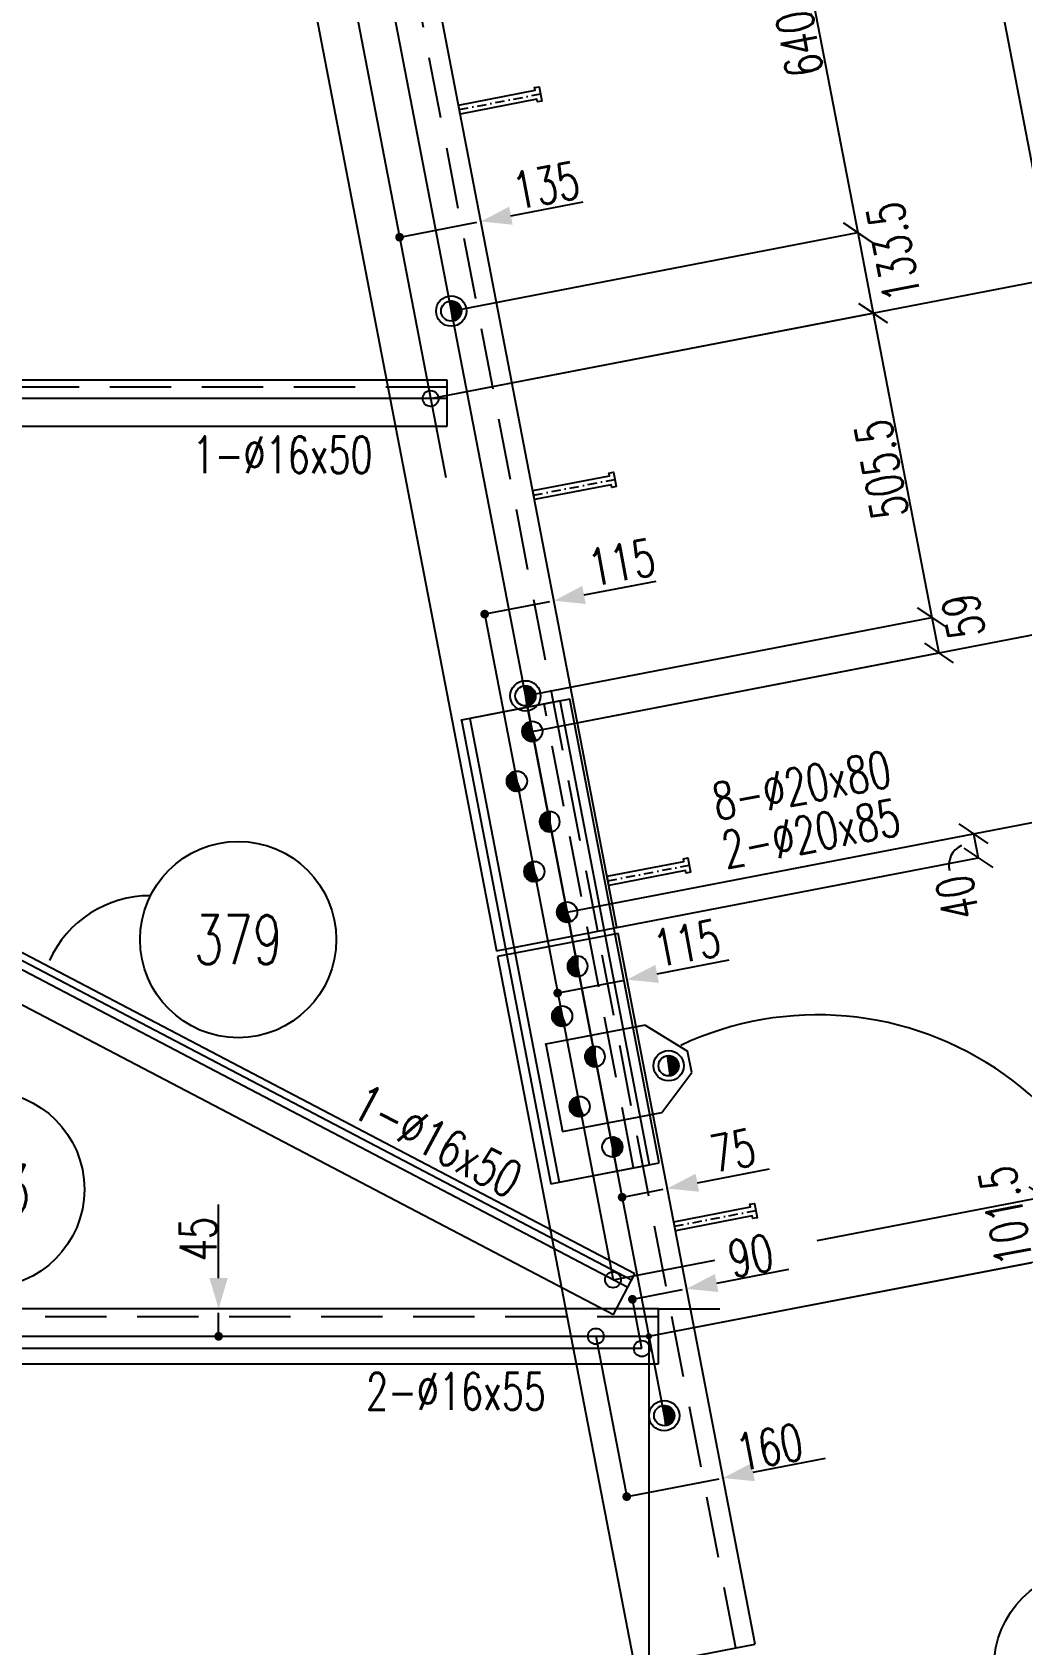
# Model space of a CAD drawing. Extents: x 512494 to 528714, y -34108 to -22628.
# Drawn here: x 524411 to 526024, y -28085 to -25457 of the extents above; entities that cross this region are included whole.
import ezdxf
from ezdxf.enums import TextEntityAlignment as Align

# ---------------------------------------------------------------- set-up
doc = ezdxf.new("R2010")
doc.units = 0
doc.header["$LTSCALE"] = 200
doc.header["$MEASUREMENT"] = 0
doc.linetypes.add('DASHDOT', pattern=[1, 0.5, -0.25, 0, -0.25])
doc.linetypes.add('DASHED', pattern=[0.75, 0.5, -0.25])
doc.layers.get('0').update_dxf_attribs({"linetype": 'CONTINUOUS'})
for name, color, linetype in [('ASSI', 6, 'CONTINUOUS'), ('BOLLINI_1', 7, 'CONTINUOUS'), ('Echelon', 1, 'CONTINUOUS'), ('FORI', 2, 'CONTINUOUS'), ('LINEA_ANG', 2, 'CONTINUOUS'), ('LINEE_PIASTRA', 2, 'CONTINUOUS'), ('LINEE_PIASTRE', 2, 'CONTINUOUS'), ('LS', 7, 'CONTINUOUS'), ('MZ', 6, 'DASHDOT'), ('PIASTRE', 5, 'CONTINUOUS'), ('QT_MAL', 7, 'CONTINUOUS'), ('QT_MPR', 7, 'CONTINUOUS'), ('QT_MSP', 7, 'CONTINUOUS'), ('TRAT-Y', 7, 'DASHED')]:
    doc.layers.add(name, color=color, linetype=linetype)
doc.styles.add('QUOTE', font='ROMANS8.SHX', dxfattribs={"width": 0.7})
doc.styles.add('RQL', font='ROMANS8.SHX', dxfattribs={"width": 0.7})
doc.styles.add('RS', font='ROMANS8.shx', dxfattribs={"width": 0.7})
doc.styles.get("Standard").update_dxf_attribs({"font": 'ROMANS8.SHX', "width": 0.7})
doc.dimstyles.new('FRECCE1', dxfattribs={"dimtxt": 60, "dimasz": 6.66, "dimexe": 0, "dimexo": 0, "dimgap": 1, "dimtad": 1, "dimzin": 0, "dimdsep": 46, "dimtxsty": 'RS', "dimblk1": 'QUOTP', "dimblk2": 'QUOTF', "dimsah": 1, "dimcen": 0, "dimclrd": 2, "dimclre": 2, "dimclrt": 7, "dimadec": 0, "dimazin": 0, "dimtfac": 1, "dimtix": 1, "dimtmove": 2, "dimatfit": 3, "dimldrblk": 'QUOTP', "dimfxl": 1, "dimtolj": 1, "dimtzin": 0, "dimarcsym": 0})
doc.dimstyles.new('TRATTO', dxfattribs={"dimscale": 0, "dimtxt": 60, "dimasz": 40, "dimexe": 0, "dimexo": 0, "dimgap": 5, "dimtad": 1, "dimrnd": 0.5, "dimdsep": 46, "dimtxsty": 'RS', "dimblk1": 'OBLIQUE', "dimblk2": 'OBLIQUE', "dimsah": 1, "dimcen": 0.09, "dimclrd": 2, "dimclre": 2, "dimclrt": 7, "dimadec": 0, "dimazin": 0, "dimtfac": 1, "dimtix": 1, "dimtmove": 2, "dimatfit": 3, "dimfxl": 1, "dimtolj": 1, "dimtzin": 0, "dimarcsym": 0})

# ---------------------------------------------------------------- blocks, each defined once
blk = doc.blocks.new('ASSE98')
blk.add_line((0, 0), (1, 0))
at = {"color": 7, "style": 'QUOTE', "width": 0.5, "flags": 1}
for tag, p in [('TI', (1.38308, 6.82731)), ('DI_S', (1.38308, 6.42178)), ('D_S', (1.38308, 6.02092)), ('E_S', (1.38308, 5.68065)), ('NFORI', (1.36454, 5.29792)), ('ALAR', (1.36349, 4.93246)), ('FAM', (1.3775, 4.54645)), ('ALA', (1.38308, 4.19257)), ('DISP2', (1.38308, 3.84971)), ('DISP1', (1.38308, 3.50686)), ('PINZAF', (1.38308, 3.164)), ('PINZAI', (1.38308, 2.82114)), ('TRP', (1.38308, 2.47829)), ('NP', (1.38308, 2.13543)), ('SV', (1.38308, 1.79257)), ('PESO', (1.38308, 1.44971)), ('QUA', (1.38308, 1.10686)), ('LUN', (1.38308, 0.764)), ('PROF', (1.38308, 0.42114)), ('POS', (1.38308, 0.07829))]:
    blk.add_attdef(tag, p, '', height=0.2, dxfattribs=at)
at = {"color": 7, "flags": 1}
for tag, p in [('LAV1', (3.07431, 6.82847)), ('LAV2', (3.07431, 6.49513)), ('LAV3', (3.07431, 6.1618)), ('LAV4', (3.07431, 5.82847)), ('LAV5', (3.07431, 5.49513)), ('LAV6', (3.07431, 5.1618)), ('LAV7', (3.07431, 4.82847)), ('LAV8', (3.07431, 4.49513)), ('LAV9', (3.07431, 4.1618)), ('LAV10', (3.07431, 3.82847))]:
    blk.add_attdef(tag, p, '', height=0.2, dxfattribs=at)
blk = doc.blocks.new('MRKR_98')
blk.add_point((0, 0))
at = {"color": 7, "style": 'QUOTE', "width": 0.5, "flags": 1}
for tag, p in [('TI', (3.73, 6.83)), ('DI_S', (3.73, 6.42)), ('NFORI', (3.72, 5.3)), ('D_S', (3.73, 6.02)), ('E_S', (3.73, 5.68)), ('AUX2', (3.71, 4.93)), ('AUX1', (3.73, 4.19)), ('FAM', (3.73, 4.55)), ('COMMESSA', (3.73, 3.85)), ('MD', (3.73, 3.51)), ('MP', (3.73, 3.16)), ('LARGHEZZA', (3.73, 2.82)), ('SPESSORE', (3.73, 2.48)), ('NP', (3.73, 2.14)), ('SV', (3.73, 1.79)), ('PESO', (3.73, 1.45)), ('QUA', (3.73, 1.11)), ('LUN', (3.73, 0.76)), ('PROF', (3.73, 0.42)), ('POS', (3.73, 0.08))]:
    blk.add_attdef(tag, p, '', height=0.2, dxfattribs=at)
at = {"color": 7, "flags": 1}
for tag, p in [('LAV1', (5.26, 6.88)), ('LAV2', (5.26, 6.55)), ('LAV3', (5.26, 6.21)), ('LAV4', (5.26, 5.88)), ('LAV5', (5.26, 5.55)), ('LAV6', (5.26, 5.21)), ('LAV7', (5.26, 4.88)), ('LAV8', (5.26, 4.55)), ('LAV9', (5.26, 4.21)), ('LAV10', (5.26, 3.88))]:
    blk.add_attdef(tag, p, '', height=0.2, dxfattribs=at)
blk = doc.blocks.new('16')
blk.add_circle((0, 0), 1)
blk = doc.blocks.new('_OBLIQUE')
at = {"color": 0, "linetype": 'ByBlock'}
blk.add_line((-0.5, -0.5), (0.5, 0.5), dxfattribs=at)
blk = doc.blocks.new('*D20')
at = {"layer": 'LS', "color": 2, "lineweight": -2, "transparency": 16777216}
for p, q in [((520274.6, -27582.6), (520274.6, -28370.3)), ((525416.2, -27582.6), (525416.2, -28370.3)), ((520274.6, -28370.3), (525416.2, -28370.3))]:
    blk.add_line(p, q, dxfattribs=at)
at = {"layer": 'LS', "color": 2, "lineweight": -2, "transparency": 16777216, "xscale": 40, "yscale": 40, "zscale": 40, "rotation": 180}
blk.add_blockref('_OBLIQUE', (520274.6, -28370.3), dxfattribs=at)
at = {"layer": 'LS', "color": 2, "lineweight": -2, "transparency": 16777216, "xscale": 40, "yscale": 40, "zscale": 40}
blk.add_blockref('_OBLIQUE', (525416.2, -28370.3), dxfattribs=at)
at = {"layer": 'LS', "color": 7, "transparency": 16777216, "insert": (522845.4, -28335.3), "char_height": 60, "attachment_point": 5, "style": 'RS'}
blk.add_mtext('\\A1;5141.5', dxfattribs=at)
blk = doc.blocks.new('QUOTP')
at = {"layer": 'ASSI', "color": 2, "const_width": 1.07}
blk.add_lwpolyline([(-0.53, 0, 1), (0.53, 0, 1)], format="xyb", close=True, dxfattribs=at)
blk = doc.blocks.new('QUOTF')
at = {"layer": 'LS', "color": 2}
blk.add_line((7.5, 0), (25.5, 0), dxfattribs=at)
blk.add_solid([(7.5, 2.25), (0, 0), (7.5, -2.25)], dxfattribs=at)
blk = doc.blocks.new('*D21')
at = {"layer": 'QT_MAL', "color": 2, "lineweight": -2, "transparency": 16777216}
blk.add_line((525016.1, -25789.7), (525135.6, -25766.7), dxfattribs=at)
at = {"layer": 'QT_MAL', "color": 2, "lineweight": -2, "transparency": 16777216, "xscale": 6.66, "yscale": 6.66, "zscale": 6.66}
for name, p, rotation in [('QUOTF', (525142.1, -25765.4), 10.91543261025215), ('QUOTP', (525009.6, -25791), 190.9154326102521)]:
    blk.add_blockref(name, p, dxfattribs=dict(at, rotation=rotation))
at = {"layer": 'QT_MAL', "color": 7, "transparency": 16777216, "insert": (525248.6, -25706.6), "char_height": 60, "attachment_point": 5, "rotation": 10.9154, "style": 'RS'}
blk.add_mtext('\\A1;135', dxfattribs=at)
blk = doc.blocks.new('P20')
at = {"color": 0}
for p, q in [((0, 0.98), (0.02, 1)), ((0, 0.94), (0.06, 1)), ((1, -0.01), (0, 0.99)), ((0, 0.89), (0.1, 0.99)), ((0, 0.85), (0.14, 0.99)), ((0, 0.8), (0.18, 0.98)), ((0, 0.76), (0.22, 0.98)), ((0, 0.71), (0.25, 0.97)), ((0, 0.67), (0.29, 0.96)), ((1, -0.05), (0, 0.95)), ((0, 0.62), (0.32, 0.95)), ((0, 0.58), (0.36, 0.93)), ((0, 0.53), (0.39, 0.92)), ((0, 0.49), (0.42, 0.91)), ((1, -0.09), (0, 0.9)), ((0, 0.44), (0.45, 0.89)), ((0, 0.4), (0.48, 0.88)), ((0.99, -0.13), (0, 0.86)), ((0, 0.35), (0.51, 0.86)), ((0, 0.31), (0.54, 0.84)), ((0, 0.26), (0.56, 0.83)), ((0.99, -0.17), (0, 0.81)), ((0, 0.22), (0.59, 0.81)), ((0, 0.17), (0.61, 0.79)), ((0.98, -0.21), (0, 0.77)), ((0, 0.13), (0.64, 0.77)), ((0, 0.08), (0.66, 0.75)), ((0, 0.04), (0.69, 0.73)), ((0.97, -0.25), (0, 0.72)), ((0, -0.01), (0.71, 0.7)), ((0.96, -0.28), (0, 0.68)), ((0, -0.05), (0.73, 0.68)), ((0, -0.1), (0.75, 0.66)), ((0.95, -0.32), (0, 0.63)), ((0, -0.14), (0.77, 0.63)), ((0, -0.19), (0.79, 0.61)), ((0.94, -0.35), (0, 0.59)), ((0, -0.23), (0.81, 0.58)), ((0, -0.28), (0.83, 0.56)), ((0.92, -0.38), (0, 0.54)), ((0, -0.32), (0.85, 0.53)), ((0.91, -0.41), (0, 0.5)), ((0, -0.36), (0.87, 0.5)), ((0, -0.41), (0.88, 0.47)), ((0.9, -0.44), (0, 0.45)), ((0, -0.45), (0.9, 0.44)), ((0.88, -0.47), (0, 0.41)), ((0, -0.5), (0.91, 0.41)), ((0, -0.54), (0.92, 0.38)), ((0.87, -0.5), (0, 0.36)), ((0, -0.59), (0.94, 0.35)), ((0.85, -0.53), (0, 0.32)), ((0, -0.63), (0.95, 0.31)), ((0, -0.68), (0.96, 0.28)), ((0.83, -0.56), (0, 0.27)), ((0, -0.72), (0.97, 0.25)), ((0.81, -0.58), (0, 0.23)), ((0, -0.77), (0.98, 0.21)), ((0.79, -0.61), (0, 0.18)), ((0, -0.81), (0.99, 0.17)), ((0.77, -0.63), (0, 0.14)), ((0, -0.86), (0.99, 0.13)), ((0.75, -0.66), (0, 0.09)), ((0, -0.9), (1, 0.09)), ((0.73, -0.68), (0, 0.05)), ((0, -0.95), (1, 0.05)), ((0.71, -0.7), (0, 0.01)), ((0, -0.99), (1, 0.01)), ((1, 0.04), (0.04, 1)), ((1, 0.09), (0.09, 1)), ((0.99, 0.14), (0.14, 0.99)), ((0.98, 0.19), (0.19, 0.98)), ((0.97, 0.25), (0.25, 0.97)), ((0.95, 0.31), (0.31, 0.95)), ((0.92, 0.38), (0.38, 0.92)), ((0.88, 0.47), (0.47, 0.88)), ((0.81, 0.59), (0.59, 0.81)), ((0.69, -0.73), (0, -0.04)), ((0.66, -0.75), (0, -0.08)), ((0.64, -0.77), (0, -0.13)), ((0.61, -0.79), (0, -0.17)), ((0.59, -0.81), (0, -0.22)), ((0.56, -0.83), (0, -0.26)), ((0.54, -0.84), (0, -0.31)), ((0.51, -0.86), (0, -0.35)), ((0.48, -0.88), (0, -0.4)), ((0.45, -0.89), (0, -0.44)), ((0.42, -0.91), (0, -0.49)), ((0.39, -0.92), (0, -0.53)), ((0.36, -0.93), (0, -0.58)), ((0.32, -0.95), (0, -0.62)), ((0.29, -0.96), (0, -0.67)), ((0.25, -0.97), (0, -0.71)), ((0.22, -0.98), (0, -0.76)), ((0.18, -0.98), (0, -0.8)), ((0.14, -0.99), (0, -0.85)), ((0.1, -0.99), (0, -0.89)), ((0.04, -1), (1, -0.04)), ((0.09, -1), (1, -0.09)), ((0.14, -0.99), (0.99, -0.14)), ((0.19, -0.98), (0.98, -0.19)), ((0.25, -0.97), (0.97, -0.25)), ((0.31, -0.95), (0.95, -0.31)), ((0.38, -0.92), (0.92, -0.38)), ((0.47, -0.88), (0.88, -0.47)), ((0.59, -0.81), (0.81, -0.59))]:
    blk.add_line(p, q, dxfattribs=at)
for radius in [1.5, 1]:
    blk.add_circle((0, 0), radius)
blk = doc.blocks.new('20')
at = {"color": 0}
for p, q in [((0, 0.98), (0.02, 1)), ((0, 0.94), (0.06, 1)), ((1, -0.01), (0, 0.99)), ((0, 0.89), (0.1, 0.99)), ((0, 0.85), (0.14, 0.99)), ((0, 0.8), (0.18, 0.98)), ((0, 0.76), (0.22, 0.98)), ((0, 0.71), (0.25, 0.97)), ((0, 0.67), (0.29, 0.96)), ((1, -0.05), (0, 0.95)), ((0, 0.62), (0.32, 0.95)), ((0, 0.58), (0.36, 0.93)), ((0, 0.53), (0.39, 0.92)), ((0, 0.49), (0.42, 0.91)), ((1, -0.09), (0, 0.9)), ((0, 0.44), (0.45, 0.89)), ((0, 0.4), (0.48, 0.88)), ((0.99, -0.13), (0, 0.86)), ((0, 0.35), (0.51, 0.86)), ((0, 0.31), (0.54, 0.84)), ((0, 0.26), (0.56, 0.83)), ((0.99, -0.17), (0, 0.81)), ((0, 0.22), (0.59, 0.81)), ((0, 0.17), (0.61, 0.79)), ((0.98, -0.21), (0, 0.77)), ((0, 0.13), (0.64, 0.77)), ((0, 0.08), (0.66, 0.75)), ((0, 0.04), (0.69, 0.73)), ((0.97, -0.25), (0, 0.72)), ((0, -0.01), (0.71, 0.7)), ((0.96, -0.28), (0, 0.68)), ((0, -0.05), (0.73, 0.68)), ((0, -0.1), (0.75, 0.66)), ((0.95, -0.32), (0, 0.63)), ((0, -0.14), (0.77, 0.63)), ((0, -0.19), (0.79, 0.61)), ((0.94, -0.35), (0, 0.59)), ((0, -0.23), (0.81, 0.58)), ((0, -0.28), (0.83, 0.56)), ((0.92, -0.38), (0, 0.54)), ((0, -0.32), (0.85, 0.53)), ((0.91, -0.41), (0, 0.5)), ((0, -0.36), (0.87, 0.5)), ((0, -0.41), (0.88, 0.47)), ((0.9, -0.44), (0, 0.45)), ((0, -0.45), (0.9, 0.44)), ((0.88, -0.47), (0, 0.41)), ((0, -0.5), (0.91, 0.41)), ((0, -0.54), (0.92, 0.38)), ((0.87, -0.5), (0, 0.36)), ((0, -0.59), (0.94, 0.35)), ((0.85, -0.53), (0, 0.32)), ((0, -0.63), (0.95, 0.31)), ((0, -0.68), (0.96, 0.28)), ((0.83, -0.56), (0, 0.27)), ((0, -0.72), (0.97, 0.25)), ((0.81, -0.58), (0, 0.23)), ((0, -0.77), (0.98, 0.21)), ((0.79, -0.61), (0, 0.18)), ((0, -0.81), (0.99, 0.17)), ((0.77, -0.63), (0, 0.14)), ((0, -0.86), (0.99, 0.13)), ((0.75, -0.66), (0, 0.09)), ((0, -0.9), (1, 0.09)), ((0.73, -0.68), (0, 0.05)), ((0, -0.95), (1, 0.05)), ((0.71, -0.7), (0, 0.01)), ((0, -0.99), (1, 0.01)), ((1, 0.04), (0.04, 1)), ((1, 0.09), (0.09, 1)), ((0.99, 0.14), (0.14, 0.99)), ((0.98, 0.19), (0.19, 0.98)), ((0.97, 0.25), (0.25, 0.97)), ((0.95, 0.31), (0.31, 0.95)), ((0.92, 0.38), (0.38, 0.92)), ((0.88, 0.47), (0.47, 0.88)), ((0.81, 0.59), (0.59, 0.81)), ((0.69, -0.73), (0, -0.04)), ((0.66, -0.75), (0, -0.08)), ((0.64, -0.77), (0, -0.13)), ((0.61, -0.79), (0, -0.17)), ((0.59, -0.81), (0, -0.22)), ((0.56, -0.83), (0, -0.26)), ((0.54, -0.84), (0, -0.31)), ((0.51, -0.86), (0, -0.35)), ((0.48, -0.88), (0, -0.4)), ((0.45, -0.89), (0, -0.44)), ((0.42, -0.91), (0, -0.49)), ((0.39, -0.92), (0, -0.53)), ((0.36, -0.93), (0, -0.58)), ((0.32, -0.95), (0, -0.62)), ((0.29, -0.96), (0, -0.67)), ((0.25, -0.97), (0, -0.71)), ((0.22, -0.98), (0, -0.76)), ((0.18, -0.98), (0, -0.8)), ((0.14, -0.99), (0, -0.85)), ((0.1, -0.99), (0, -0.89)), ((0.04, -1), (1, -0.04)), ((0.09, -1), (1, -0.09)), ((0.14, -0.99), (0.99, -0.14)), ((0.19, -0.98), (0.98, -0.19)), ((0.25, -0.97), (0.97, -0.25)), ((0.31, -0.95), (0.95, -0.31)), ((0.38, -0.92), (0.92, -0.38)), ((0.47, -0.88), (0.88, -0.47)), ((0.59, -0.81), (0.81, -0.59))]:
    blk.add_line(p, q, dxfattribs=at)
blk.add_line((0, 1), (0, -1))
blk.add_circle((0, 0), 1)
blk = doc.blocks.new('A$C6E393FD9')
at = {"layer": 'Echelon', "color": 3}
blk.add_lwpolyline([(2.5, 0), (0, 19.8), (168.6, 41.4), (167.9, 47.2), (177.8, 48.5), (181.8, 17.1), (171.9, 15.8), (171.2, 21.6), (2.5, 0)], close=True, dxfattribs=at)
at = {"layer": 'MZ', "ltscale": 0.2}
blk.add_line((1.3, 9.9), (179.8, 32.8), dxfattribs=at)
blk = doc.blocks.new('*D22')
at = {"layer": 'QT_MAL', "color": 2, "lineweight": -2, "transparency": 16777216}
blk.add_line((524714.6, -27576), (524714.6, -27544.3), dxfattribs=at)
at = {"layer": 'QT_MAL', "color": 2, "lineweight": -2, "transparency": 16777216, "xscale": 6.66, "yscale": 6.66, "zscale": 6.66}
for name, p, rotation in [('QUOTF', (524714.6, -27537.6), 90), ('QUOTP', (524714.6, -27582.6), 270)]:
    blk.add_blockref(name, p, dxfattribs=dict(at, rotation=rotation))
at = {"layer": 'QT_MAL', "color": 7, "transparency": 16777216, "insert": (524681.2, -27424.1), "char_height": 60, "attachment_point": 5, "rotation": 90, "style": 'RS'}
blk.add_mtext('\\A1;45', dxfattribs=at)
blk = doc.blocks.new('*D25')
at = {"layer": 'QT_MAL', "color": 2, "lineweight": -2, "transparency": 16777216}
for p, q in [((525386.6, -27842.7), (525530.6, -27814.9)), ((525380, -27843.9), (525380, -27843.9))]:
    blk.add_line(p, q, dxfattribs=at)
at = {"layer": 'QT_MAL', "color": 2, "lineweight": -2, "transparency": 16777216, "xscale": 6.66, "yscale": 6.66, "zscale": 6.66}
for name, p, rotation in [('QUOTF', (525537.1, -27813.6), 10.91543261025215), ('QUOTP', (525380, -27843.9), 190.9154326102521)]:
    blk.add_blockref(name, p, dxfattribs=dict(at, rotation=rotation))
at = {"layer": 'QT_MAL', "color": 7, "transparency": 16777216, "insert": (525612.7, -27763.2), "char_height": 60, "attachment_point": 5, "rotation": 10.9154, "style": 'RS'}
blk.add_mtext('\\A1;160', dxfattribs=at)
blk = doc.blocks.new('xxx')
blk.add_circle((0, 0), 8)
at = {"color": 3, "style": 'RQL', "width": 0.7}
blk.add_attdef('POS', text='', height=4, dxfattribs=at).set_placement((0, 0), align=Align.MIDDLE)
at = {"color": 3, "style": 'RQL', "width": 0.7, "flags": 1}
blk.add_attdef('POS1', (-0.39, -5.42), '', height=2, dxfattribs=at)
at = {"style": 'RQL', "width": 0.7, "flags": 1}
blk.add_attdef('TIPO', (-0.39, -8.66), '', height=2, dxfattribs=at)
blk = doc.blocks.new('*D36')
at = {"layer": 'QT_MAL', "color": 2, "lineweight": -2, "transparency": 16777216}
for p, q in [((525395.8, -27521), (525471.1, -27506.5)), ((525477.6, -27505.2), (525477.6, -27505.2)), ((525389.3, -27522.3), (525389.3, -27522.3))]:
    blk.add_line(p, q, dxfattribs=at)
at = {"layer": 'QT_MAL', "color": 2, "lineweight": -2, "transparency": 16777216, "xscale": 6.66, "yscale": 6.66, "zscale": 6.66}
for name, p, rotation in [('QUOTF', (525477.6, -27505.2), 10.91543261025337), ('QUOTP', (525389.3, -27522.3), 190.9154326102534)]:
    blk.add_blockref(name, p, dxfattribs=dict(at, rotation=rotation))
at = {"layer": 'QT_MAL', "color": 7, "transparency": 16777216, "insert": (525582.2, -27451.1), "char_height": 60, "attachment_point": 5, "rotation": 10.9154, "style": 'RS'}
blk.add_mtext('\\A1;90', dxfattribs=at)
blk = doc.blocks.new('*D38')
at = {"layer": 'QT_MPR', "color": 2, "lineweight": -2, "transparency": 16777216}
for p, q in [((525902.3, -24317.8), (526078.5, -24283.8)), ((526078.5, -24283.8), (526668.1, -27341.2)), ((525416.2, -27582.6), (526668.1, -27341.2))]:
    blk.add_line(p, q, dxfattribs=at)
at = {"layer": 'QT_MPR', "color": 2, "lineweight": -2, "transparency": 16777216, "xscale": 40, "yscale": 40, "zscale": 40}
for p, rotation in [((526078.5, -24283.8), 100.9154326102517), ((526668.1, -27341.2), 280.9154326102517)]:
    blk.add_blockref('_OBLIQUE', p, dxfattribs=dict(at, rotation=rotation))
at = {"layer": 'QT_MPR', "color": 7, "transparency": 16777216, "insert": (526340.6, -25827.7), "char_height": 60, "attachment_point": 5, "rotation": 100.9154, "style": 'RS'}
blk.add_mtext('\\A1;3114', dxfattribs=at)
blk = doc.blocks.new('*D46')
at = {"layer": 'QT_MPR', "color": 2, "lineweight": -2, "transparency": 16777216}
for p, q in [((525091.1, -24544.5), (525797, -24408.4)), ((525797, -24408.4), (526076.6, -25857.9)), ((525060.3, -26053.9), (526076.6, -25857.9))]:
    blk.add_line(p, q, dxfattribs=at)
at = {"layer": 'QT_MPR', "color": 2, "lineweight": -2, "transparency": 16777216, "xscale": 40, "yscale": 40, "zscale": 40}
for p, rotation in [((525797, -24408.4), 100.9154326102517), ((526076.6, -25857.9), 280.9154326102517)]:
    blk.add_blockref('_OBLIQUE', p, dxfattribs=dict(at, rotation=rotation))
at = {"layer": 'QT_MPR', "color": 7, "transparency": 16777216, "insert": (525902.4, -25139.8), "char_height": 60, "attachment_point": 5, "rotation": 100.9154, "style": 'RS'}
blk.add_mtext('\\A1;1476', dxfattribs=at)
blk = doc.blocks.new('*D47')
at = {"layer": 'QT_MPR', "color": 2, "lineweight": -2, "transparency": 16777216}
for p, q in [((525060.3, -26053.9), (526076.6, -25857.9)), ((526076.6, -25857.9), (526183.4, -26411.9)), ((525226, -26596.5), (526183.4, -26411.9))]:
    blk.add_line(p, q, dxfattribs=at)
at = {"layer": 'QT_MPR', "color": 2, "lineweight": -2, "transparency": 16777216, "xscale": 40, "yscale": 40, "zscale": 40}
for p, rotation in [((526076.6, -25857.9), 100.9154326102517), ((526183.4, -26411.9), 280.9154326102517)]:
    blk.add_blockref('_OBLIQUE', p, dxfattribs=dict(at, rotation=rotation))
at = {"layer": 'QT_MPR', "color": 7, "transparency": 16777216, "insert": (526095.6, -26141.5), "char_height": 60, "attachment_point": 5, "rotation": 100.9154, "style": 'RS'}
blk.add_mtext('\\A1;564.5', dxfattribs=at)
blk = doc.blocks.new('*D48')
at = {"layer": 'QT_MPR', "color": 2, "lineweight": -2, "transparency": 16777216}
for p, q in [((525226, -26596.5), (526183.4, -26411.9)), ((526183.4, -26411.9), (526240.2, -26706.5)), ((525282.8, -26891.1), (526240.2, -26706.5))]:
    blk.add_line(p, q, dxfattribs=at)
at = {"layer": 'QT_MPR', "color": 2, "lineweight": -2, "transparency": 16777216, "xscale": 40, "yscale": 40, "zscale": 40}
for p, rotation in [((526183.4, -26411.9), 100.9154326102517), ((526240.2, -26706.5), 280.9154326102517)]:
    blk.add_blockref('_OBLIQUE', p, dxfattribs=dict(at, rotation=rotation))
at = {"layer": 'QT_MPR', "color": 7, "transparency": 16777216, "insert": (526260.5, -26547.4), "char_height": 60, "attachment_point": 5, "rotation": 100.9154, "style": 'RS'}
blk.add_mtext('\\A1;75x4', dxfattribs=at)
blk = doc.blocks.new('*D49')
at = {"layer": 'QT_MPR', "color": 2, "lineweight": -2, "transparency": 16777216}
for p, q in [((525226, -26596.5), (526183.4, -26411.9)), ((526183.4, -26411.9), (526240.2, -26706.5)), ((525282.8, -26891.1), (526240.2, -26706.5))]:
    blk.add_line(p, q, dxfattribs=at)
at = {"layer": 'QT_MPR', "color": 2, "lineweight": -2, "transparency": 16777216, "xscale": 40, "yscale": 40, "zscale": 40}
for p, rotation in [((526183.4, -26411.9), 100.9154326102517), ((526240.2, -26706.5), 280.9154326102517)]:
    blk.add_blockref('_OBLIQUE', p, dxfattribs=dict(at, rotation=rotation))
at = {"layer": 'QT_MPR', "color": 7, "transparency": 16777216, "insert": (526177.4, -26565.8), "char_height": 60, "attachment_point": 5, "rotation": 100.9154, "style": 'RS'}
blk.add_mtext('\\A1;300', dxfattribs=at)
blk = doc.blocks.new('*D50')
at = {"layer": 'QT_MPR', "color": 2, "lineweight": -2, "transparency": 16777216}
for p, q in [((525282.8, -26891.1), (525945.6, -26763.3)), ((525945.6, -26763.3), (525953.2, -26802.6)), ((525364.1, -26916.2), (525953.2, -26802.6))]:
    blk.add_line(p, q, dxfattribs=at)
at = {"layer": 'QT_MPR', "color": 2, "lineweight": -2, "transparency": 16777216, "xscale": 40, "yscale": 40, "zscale": 40}
for p, rotation in [((525945.6, -26763.3), 100.9154326102517), ((525953.2, -26802.6), 280.9154326102517)]:
    blk.add_blockref('_OBLIQUE', p, dxfattribs=dict(at, rotation=rotation))
at = {"layer": 'QT_MPR', "color": 7, "transparency": 16777216, "insert": (525919.2, -26867.7), "char_height": 60, "attachment_point": 5, "rotation": 100.9154, "style": 'RS'}
blk.add_mtext('\\A1;40', dxfattribs=at)
blk = doc.blocks.new('*D51')
at = {"layer": 'QT_MPR', "color": 2, "lineweight": -2, "transparency": 16777216}
for p, q in [((525282.8, -26891.1), (526240.2, -26706.5)), ((526240.2, -26706.5), (526373.6, -27398)), ((525416.2, -27582.6), (526373.6, -27398))]:
    blk.add_line(p, q, dxfattribs=at)
at = {"layer": 'QT_MPR', "color": 2, "lineweight": -2, "transparency": 16777216, "xscale": 40, "yscale": 40, "zscale": 40}
for p, rotation in [((526240.2, -26706.5), 100.9154326102517), ((526373.6, -27398), 280.9154326102517)]:
    blk.add_blockref('_OBLIQUE', p, dxfattribs=dict(at, rotation=rotation))
at = {"layer": 'QT_MPR', "color": 7, "transparency": 16777216, "insert": (526276.3, -27078.5), "char_height": 60, "attachment_point": 5, "rotation": 100.9154, "style": 'RS'}
blk.add_mtext('\\A1;704.5', dxfattribs=at)
blk = doc.blocks.new('*D54')
at = {"layer": 'QT_MSP', "color": 2, "lineweight": -2, "transparency": 16777216}
for p, q in [((524972.7, -25283), (525635.5, -25155.2)), ((525635.5, -25155.2), (525756.7, -25783.6)), ((525093.9, -25911.4), (525756.7, -25783.6))]:
    blk.add_line(p, q, dxfattribs=at)
at = {"layer": 'QT_MSP', "color": 2, "lineweight": -2, "transparency": 16777216, "xscale": 40, "yscale": 40, "zscale": 40}
for p, rotation in [((525635.5, -25155.2), 100.9154326102517), ((525756.7, -25783.6), 280.9154326102517)]:
    blk.add_blockref('_OBLIQUE', p, dxfattribs=dict(at, rotation=rotation))
at = {"layer": 'QT_MSP', "color": 7, "transparency": 16777216, "insert": (525661.7, -25476), "char_height": 60, "attachment_point": 5, "rotation": 100.9154, "style": 'RS'}
blk.add_mtext('\\A1;640', dxfattribs=at)
blk = doc.blocks.new('*D55')
at = {"layer": 'QT_MSP', "color": 2, "lineweight": -2, "transparency": 16777216}
for p, q in [((525093.9, -25911.4), (525756.7, -25783.6)), ((525756.7, -25783.6), (525782, -25914.7)), ((525060.3, -26053.9), (525782, -25914.7))]:
    blk.add_line(p, q, dxfattribs=at)
at = {"layer": 'QT_MSP', "color": 2, "lineweight": -2, "transparency": 16777216, "xscale": 40, "yscale": 40, "zscale": 40}
for p, rotation in [((525756.7, -25783.6), 100.9154326102517), ((525782, -25914.7), 280.9154326102517)]:
    blk.add_blockref('_OBLIQUE', p, dxfattribs=dict(at, rotation=rotation))
at = {"layer": 'QT_MSP', "color": 7, "transparency": 16777216, "insert": (525815.1, -25814.8), "char_height": 60, "attachment_point": 5, "rotation": 100.9154, "style": 'RS'}
blk.add_mtext('\\A1;133.5', dxfattribs=at)
blk = doc.blocks.new('*D56')
at = {"layer": 'QT_MSP', "color": 2, "lineweight": -2, "transparency": 16777216}
for p, q in [((525060.3, -26053.9), (525782, -25914.7)), ((525782, -25914.7), (525877.7, -26410.8)), ((525214.9, -26538.7), (525877.7, -26410.8))]:
    blk.add_line(p, q, dxfattribs=at)
at = {"layer": 'QT_MSP', "color": 2, "lineweight": -2, "transparency": 16777216, "xscale": 40, "yscale": 40, "zscale": 40}
for p, rotation in [((525782, -25914.7), 100.9154326102517), ((525877.7, -26410.8), 280.9154326102517)]:
    blk.add_blockref('_OBLIQUE', p, dxfattribs=dict(at, rotation=rotation))
at = {"layer": 'QT_MSP', "color": 7, "transparency": 16777216, "insert": (525795.4, -26169.4), "char_height": 60, "attachment_point": 5, "rotation": 100.9154, "style": 'RS'}
blk.add_mtext('\\A1;505.5', dxfattribs=at)
blk = doc.blocks.new('*D57')
at = {"layer": 'QT_MSP', "color": 2, "lineweight": -2, "transparency": 16777216}
for p, q in [((525214.9, -26538.7), (525877.7, -26410.8)), ((525877.7, -26410.8), (525888.8, -26468.7)), ((525226, -26596.5), (525888.8, -26468.7))]:
    blk.add_line(p, q, dxfattribs=at)
at = {"layer": 'QT_MSP', "color": 2, "lineweight": -2, "transparency": 16777216, "xscale": 40, "yscale": 40, "zscale": 40}
for p, rotation in [((525877.7, -26410.8), 100.9154326102517), ((525888.8, -26468.7), 280.9154326102517)]:
    blk.add_blockref('_OBLIQUE', p, dxfattribs=dict(at, rotation=rotation))
at = {"layer": 'QT_MSP', "color": 7, "transparency": 16777216, "insert": (525928.8, -26408.6), "char_height": 60, "attachment_point": 5, "rotation": 100.9154, "style": 'RS'}
blk.add_mtext('\\A1;59', dxfattribs=at)
blk = doc.blocks.new('*D80')
at = {"layer": 'QT_MAL', "color": 2, "lineweight": -2, "transparency": 16777216}
for p, q in [((525372.5, -27355.9), (525372.5, -27355.9)), ((525379, -27354.6), (525439.6, -27342.9)), ((525446.1, -27341.7), (525446.1, -27341.7))]:
    blk.add_line(p, q, dxfattribs=at)
at = {"layer": 'QT_MAL', "color": 2, "lineweight": -2, "transparency": 16777216, "xscale": 6.66, "yscale": 6.66, "zscale": 6.66}
for name, p, rotation in [('QUOTF', (525446.1, -27341.7), 10.91543261024065), ('QUOTP', (525372.5, -27355.9), 190.9154326102406)]:
    blk.add_blockref(name, p, dxfattribs=dict(at, rotation=rotation))
at = {"layer": 'QT_MAL', "color": 7, "transparency": 16777216, "insert": (525553, -27279.8), "char_height": 60, "attachment_point": 5, "rotation": 10.9154, "style": 'RS'}
blk.add_mtext('\\A1;75', dxfattribs=at)
blk = doc.blocks.new('*D81')
at = {"layer": 'QT_MAL', "color": 2, "lineweight": -2, "transparency": 16777216}
for p, q in [((525274.1, -27021.8), (525373.9, -27002.5)), ((525380.5, -27001.2), (525380.5, -27001.2)), ((525267.5, -27023), (525267.5, -27023))]:
    blk.add_line(p, q, dxfattribs=at)
at = {"layer": 'QT_MAL', "color": 2, "lineweight": -2, "transparency": 16777216, "xscale": 6.66, "yscale": 6.66, "zscale": 6.66}
for name, p, rotation in [('QUOTF', (525380.5, -27001.2), 10.91543261024065), ('QUOTP', (525267.5, -27023), 190.9154326102406)]:
    blk.add_blockref(name, p, dxfattribs=dict(at, rotation=rotation))
at = {"layer": 'QT_MAL', "color": 7, "transparency": 16777216, "insert": (525478.4, -26941.9), "char_height": 60, "attachment_point": 5, "rotation": 10.9154, "style": 'RS'}
blk.add_mtext('\\A1;115', dxfattribs=at)
blk = doc.blocks.new('*D82')
at = {"layer": 'LS', "color": 2, "lineweight": -2, "transparency": 16777216}
for p, q in [((525690.6, -27426.2), (526059.7, -27355)), ((526079, -27454.8), (526059.7, -27355)), ((525416.2, -27582.6), (526079, -27454.8))]:
    blk.add_line(p, q, dxfattribs=at)
at = {"layer": 'LS', "color": 2, "lineweight": -2, "transparency": 16777216, "xscale": 40, "yscale": 40, "zscale": 40}
for p, rotation in [((526059.7, -27355), 100.9154326102462), ((526079, -27454.8), 280.9154326102463)]:
    blk.add_blockref('_OBLIQUE', p, dxfattribs=dict(at, rotation=rotation))
at = {"layer": 'LS', "color": 7, "transparency": 16777216, "insert": (525997.8, -27385.9), "char_height": 60, "attachment_point": 5, "rotation": 100.9154, "style": 'RS'}
blk.add_mtext('\\A1;101.5', dxfattribs=at)
blk = doc.blocks.new('*D146')
at = {"layer": 'QT_MPR', "color": 2, "lineweight": -2, "transparency": 16777216}
for p, q in [((524413.3, -24055.1), (522246.4, -25504.6)), ((524780.7, -24604.3), (524413.3, -24055.1)), ((522613.9, -26053.9), (522246.4, -25504.6))]:
    blk.add_line(p, q, dxfattribs=at)
at = {"layer": 'QT_MPR', "color": 2, "lineweight": -2, "transparency": 16777216, "xscale": 40, "yscale": 40, "zscale": 40}
for p, rotation in [((524413.3, -24055.1), 33.78071039350285), ((522246.4, -25504.6), 213.7807103935029)]:
    blk.add_blockref('_OBLIQUE', p, dxfattribs=dict(at, rotation=rotation))
at = {"layer": 'QT_MPR', "color": 7, "transparency": 16777216, "insert": (523310.4, -24750.7), "char_height": 60, "attachment_point": 5, "rotation": 33.7807, "style": 'RS'}
blk.add_mtext('\\A1;2607', dxfattribs=at)
blk = doc.blocks.new('bull')
at = {"style": 'RS', "width": 0.7, "flags": 1}
for tag, p in [('NN', (-12.25, 0)), ('DIAMETRO', (0, -4.86)), ('SERRAGGIO', (0, -9.71)), ('LUNGHEZZA', (0, -14.57)), ('NB', (0, -19.43)), ('TIPO', (0, -24.12)), ('EL', (-0.14, -29))]:
    blk.add_attdef(tag, p, '', height=3, dxfattribs=at)
at = {"style": 'RS', "width": 0.7}
blk.add_attdef('BULLONE', (0, 0), '', height=3, dxfattribs=at)
blk = doc.blocks.new('*D157')
at = {"layer": 'QT_MAL', "color": 2, "lineweight": -2, "transparency": 16777216}
blk.add_line((525155, -26404.1), (525254.8, -26384.9), dxfattribs=at)
at = {"layer": 'QT_MAL', "color": 2, "lineweight": -2, "transparency": 16777216, "xscale": 6.66, "yscale": 6.66, "zscale": 6.66}
for name, p, rotation in [('QUOTF', (525261.3, -26383.6), 10.91543261023912), ('QUOTP', (525148.4, -26405.4), 190.9154326102391)]:
    blk.add_blockref(name, p, dxfattribs=dict(at, rotation=rotation))
at = {"layer": 'QT_MAL', "color": 7, "transparency": 16777216, "insert": (525371.9, -26321.2), "char_height": 60, "attachment_point": 5, "rotation": 10.9154, "style": 'RS'}
blk.add_mtext('\\A1;115', dxfattribs=at)

msp = doc.modelspace()

# ---------------------------------------------------------------- linework, layer by layer
at = {"layer": 'ASSI', "color": 6}
msp.add_line((525329.625, -27582.62), (525381.083, -27849.454), dxfattribs=at)
at = {"layer": 'LINEA_ANG'}
for p, q in [((525364.056, -26916.211), (524776.283, -23868.369)), ((524579.901, -23906.241), (525167.675, -26954.083)), ((525393.166, -27480.729), (522601.592, -26019.25)), ((525087.278, -26023.925), (522586.278, -26023.925)), ((525087.278, -26098.925), (525087.278, -26023.925)), ((522566.806, -26085.695), (525358.38, -27547.174)), ((522586.278, -26098.925), (525087.278, -26098.925)), ((525271.458, -26547.006), (525124.172, -26575.41)), ((525417.265, -27303.075), (525271.458, -26547.006)), ((525124.172, -26575.41), (525269.979, -27331.479)), ((525167.675, -26954.083), (525364.056, -26916.211)), ((525365.898, -26925.759), (525169.516, -26963.631)), ((525589.342, -28084.41), (525365.898, -26925.759)), ((525169.516, -26963.631), (525392.961, -28122.282)), ((525269.979, -27331.479), (525417.265, -27303.075)), ((525358.38, -27547.174), (525393.166, -27480.729)), ((525431.908, -27537.62), (520177.908, -27537.62)), ((525431.908, -27627.62), (525431.908, -27537.62)), ((520177.908, -27627.62), (525431.908, -27627.62)), ((525392.961, -28122.282), (525589.342, -28084.41))]:
    msp.add_line(p, q, dxfattribs=at)
at = {"layer": 'LINEA_ANG', "color": 2}
msp.add_line((525387.832, -27490.917), (522596.259, -26029.439), dxfattribs=at)
at = {"layer": 'LINEA_ANG', "color": 1, "const_width": 4.75}
msp.add_lwpolyline([(525413.555, -27582.62, 1), (525418.805, -27582.62, 1)], format="xyb", close=True, dxfattribs=at)
at = {"layer": 'LINEE_PIASTRA'}
for p, q in [((525410.008, -27075.329), (525479.337, -27117.972)), ((525437.465, -27217.706), (525485.965, -27152.339))]:
    msp.add_line(p, q, dxfattribs=at)
at = {"layer": 'LINEE_PIASTRE'}
for p, q in [((525287.169, -26543.977), (525110.425, -26578.061)), ((525432.976, -27300.045), (525287.169, -26543.977)), ((525110.425, -26578.061), (525256.233, -27334.13)), ((525410.008, -27075.329), (525247.993, -27106.573)), ((525247.993, -27106.573), (525275.451, -27248.95)), ((525485.965, -27152.339), (525479.337, -27117.972)), ((525275.451, -27248.95), (525437.465, -27217.706)), ((525256.233, -27334.13), (525432.976, -27300.045))]:
    msp.add_line(p, q, dxfattribs=at)
at = {"layer": 'LS', "color": 6}
for p, q in [((524702.63, -23882.573), (525441.123, -27711.955)), ((524780.729, -24604.35), (525085.077, -26182.519)), ((525147.07, -26398.412), (525357.65, -27490.354)), ((525357.65, -27490.354), (525523.45, -27458.38)), ((525404.761, -27602.62), (525389.757, -27524.819)), ((525431.908, -27537.62), (525532.038, -27537.62)), ((520204.641, -27582.62), (525416.18, -27582.62)), ((525404.761, -27602.62), (520312.391, -27602.62))]:
    msp.add_line(p, q, dxfattribs=at)
at = {"layer": 'LS', "const_width": 0.25}
msp.add_lwpolyline([(525415.805, -27582.62, 1), (525416.555, -27582.62, 1)], format="xyb", close=True, dxfattribs=at)
msp.add_lwpolyline([(525415.805, -27582.62, 1), (525416.555, -27582.62, 1)], format="xyb", close=True, dxfattribs=at)
at = {"layer": 'LS', "color": 6}
for centre, radius, start, end in [((525940.862, -26814.604), 35.61, 115.223821, 194.518911), ((524602.823, -27044.553), 180.133, 89.831809, 155.64885), ((525691.298, -27583.639), 525.024, 353.976294, 115.167588)]:
    msp.add_arc(centre, radius, start, end, dxfattribs=at)
at = {"layer": 'TRAT-Y'}
for p, q in [((525332.635, -26922.27), (524744.862, -23874.428)), ((525087.278, -26035.425), (522586.278, -26035.425)), ((525391.245, -27308.093), (525245.438, -26552.024)), ((525557.921, -28090.47), (525334.477, -26931.818)), ((525431.908, -27550.62), (520177.908, -27550.62))]:
    msp.add_line(p, q, dxfattribs=at)

# ---------------------------------------------------------------- block references
at = {"layer": 'ASSI'}
for p, xscale, rotation in [((525364.056, -26916.211), 3104, 100.9154326102516), ((525381.57, -27502.877), 3151, 152.3664917154603), ((525087.278, -26053.925), 2501, 180), ((525364.242, -27313.301), 770, 100.9154326101934), ((525589.34, -28084.4), 1180, 100.9154326102407), ((525431.908, -27537.62), 5254, 180)]:
    msp.add_blockref('ASSE98', p, dxfattribs=dict(at, xscale=xscale, rotation=rotation))
at = {"layer": 'BOLLINI_1'}
for p, xscale, yscale, zscale, values in [((524746.498, -26935.9), 20, 20, 20, {'POS': '379'}), ((524335.813, -27343.138), 19.9979999999523, 19.9979999999523, 19.9979999999523, {'POS': '383'}), ((526138.617, -28122.255), 19.9979999500073, 19.9979999500073, 19.9979999500073, {'POS': '343'})]:
    msp.add_blockref('xxx', p, dxfattribs=dict(at, xscale=xscale, yscale=yscale, zscale=zscale)).add_auto_attribs(values)
at = {"layer": 'FORI'}
for name, p, xscale, yscale, zscale, rotation in [('P20', (525093.889, -25911.407), 16.5, 16.5, 16.5, 7.543052222774039), ('P20', (525214.854, -26538.662), 16.5, 16.5, 16.5, 7.543052222774039), ('20', (525226.01, -26596.508), 16.5, 16.5, 16.5, 201.830865220485), ('20', (525200.935, -26677.726), 16.5, 16.5, 16.5, 201.830865220485), ('20', (525229.339, -26825.012), 16.5, 16.5, 16.5, 201.830865220485), ('20', (525282.818, -26891.08), 16.5, 16.5, 16.5, 201.830865220485), ('20', (525274.786, -27060.67), 16.5, 16.5, 16.5, 201.830865220485), ('P20', (525448.256, -27141.636), 16.5, 16.5, 16.5, 7.543052222774039), ('20', (525303.19, -27207.956), 16.5, 16.5, 16.5, 201.830865220485), ('16', (525357.65, -27490.354), 13, 13, 13, 359.9574476220001), ('16', (525404.761, -27602.62), 13, 13, 13, 0.04745451600003003), ('P20', (525441.123, -27711.955), 16.5, 16.5, 16.5, 7.543052222774039)]:
    msp.add_blockref(name, p, dxfattribs=dict(at, xscale=xscale, yscale=yscale, zscale=zscale, rotation=rotation))
for name, p, xscale, yscale, zscale in [('16', (525060.278, -26053.925), 13, 13, 13), ('20', (525254.414, -26743.794), -16.5, 16.5, 16.5), ('20', (525299.86, -26979.452), -16.5, 16.5, 16.5), ('20', (525328.264, -27126.738), -16.5, 16.5, 16.5), ('20', (525356.668, -27274.024), 16.5, 16.5, 16.5), ('16', (525329.625, -27582.62), 13, 13, 13)]:
    msp.add_blockref(name, p, dxfattribs=dict(at, xscale=xscale, yscale=yscale, zscale=zscale))
at = {"layer": 'LS', "color": 6, "xscale": 0.7500000000000001, "yscale": 0.7500000000000001, "zscale": 0.7500000000000001, "rotation": 3.618223307568464}
for p in [(525106.465, -25590.477), (525227.656, -26218.898), (525348.905, -26847.626), (525457.486, -27410.664)]:
    msp.add_blockref('A$C6E393FD9', p, dxfattribs=at)
at = {"layer": 'LS', "color": 7, "xscale": 20, "yscale": 20, "zscale": 20}
for p, values in [((524672.321, -26175.696), {'BULLONE': '1-%%c16x50                '}), ((524954.949, -27702.393), {'BULLONE': '2-%%c16x55                '})]:
    msp.add_blockref('bull', p, dxfattribs=at).add_auto_attribs(values)
for p, rotation, values in [((525526.89, -26741.692), 10.93381678575579, {'BULLONE': '8-%%c20x80                '}), ((525542.064, -26820.24), 10.93381678575579, {'BULLONE': '2-%%c20x85                '}), ((524927.946, -27222.363), 332.1771335879432, {'BULLONE': '1-%%c16x50                '})]:
    msp.add_blockref('bull', p, dxfattribs=dict(at, rotation=rotation)).add_auto_attribs(values)
at = {"layer": 'PIASTRE', "rotation": 280.915432614}
for p, xscale, yscale, zscale in [((525110.425, -26578.061), 15, 15, 15), ((525247.993, -27106.573), 20, 20, 20)]:
    msp.add_blockref('MRKR_98', p, dxfattribs=dict(at, xscale=xscale, yscale=yscale, zscale=zscale))

# ---------------------------------------------------------------- dimensions: what is measured, and where the dimension line sits
at = {"layer": 'LS'}
dim = msp.add_linear_dim(base=(526059.724, -27354.96), p1=(525416.18, -27582.62), p2=(525690.56, -27426.153), angle=100.915433, dimstyle='TRATTO', override={"dimscale": 1}, dxfattribs=at)
dim.commit()
dim.dimension.update_dxf_attribs({"geometry": '*D82', "text_midpoint": (525997.797, -27385.93), "dimtype": 160})
dim = msp.add_linear_dim(base=(525416.18, -28370.269), p1=(520274.641, -27582.62), p2=(525416.18, -27582.62), dimstyle='TRATTO', override={"dimscale": 1}, dxfattribs=at)
dim.commit()
dim.dimension.update_dxf_attribs({"geometry": '*D20', "text_midpoint": (522845.411, -28335.269)})
at = {"layer": 'QT_MAL'}
for base, p1, p2, angle, text, picture, middle in [((525142.124, -25765.403), (525009.567, -25790.967), (525142.124, -25765.403), 10.915433, '135', '*D21', (525248.57, -25706.634)), ((525261.345, -26383.612), (525148.416, -26405.39), (525261.345, -26383.612), 190.915433, '115', '*D157', (525371.946, -26321.162)), ((525380.455, -27001.247), (525267.526, -27023.025), (525380.455, -27001.247), 10.915433, '115', '*D81', (525478.391, -26941.89)), ((525446.109, -27341.688), (525372.456, -27355.892), (525446.109, -27341.688), 10.915433, '75', '*D80', (525553.003, -27279.77)), ((524714.612, -27537.62), (524714.612, -27582.62), (524714.612, -27537.62), 90, '45', '*D22', (524681.157, -27424.074)), ((525477.645, -27505.213), (525389.263, -27522.257), (525477.645, -27505.213), 10.915433, '90', '*D36', (525582.171, -27451.062)), ((525537.12, -27813.614), (525380.014, -27843.912), (525537.12, -27813.614), 10.915433, '160', '*D25', (525612.674, -27763.231))]:
    dim = msp.add_linear_dim(base=base, p1=p1, p2=p2, angle=angle, text=text, dimstyle='FRECCE1', dxfattribs=at)
    dim.commit()
    dim.dimension.update_dxf_attribs({"geometry": picture, "text_midpoint": middle, "dimtype": 160})
at = {"layer": 'QT_MPR'}
for base, p1, p2, angle, text, picture, middle in [((522246.43, -25504.569), (524780.727, -24604.349), (522613.924, -26053.925), 33.78071, '2607', '*D146', (523310.39, -24750.719)), ((526668.123, -27341.184), (525902.289, -24317.778), (525416.18, -27582.62), 100.915433, '3114', '*D38', (526340.603, -25827.697)), ((526076.552, -25857.938), (525091.146, -24544.485), (525060.278, -26053.925), 100.915433, '1476', '*D46', (525902.411, -25139.777)), ((526183.38, -26411.88), (525060.278, -26053.925), (525226.01, -26596.508), 100.915433, '564.5', '*D47', (526095.599, -26141.537)), ((526240.188, -26706.453), (525226.01, -26596.508), (525282.818, -26891.08), 100.915433, '75x4', '*D48', (526260.454, -26547.354)), ((526240.188, -26706.453), (525226.01, -26596.508), (525282.818, -26891.08), 100.915433, '300', '*D49', (526177.417, -26565.794)), ((526373.55, -27397.992), (525282.818, -26891.08), (525416.18, -27582.62), 100.915433, '704.5', '*D51', (526276.295, -27078.517)), ((525953.201, -26802.595), (525282.818, -26891.08), (525364.056, -26916.211), 100.915433, '40', '*D50', (525919.239, -26867.678))]:
    dim = msp.add_linear_dim(base=base, p1=p1, p2=p2, angle=angle, text=text, dimstyle='TRATTO', override={"dimscale": 1}, dxfattribs=at)
    dim.commit()
    dim.dimension.update_dxf_attribs({"geometry": picture, "text_midpoint": middle, "dimtype": 160})
at = {"layer": 'QT_MSP'}
for base, p1, p2, text, picture, middle in [((525756.686, -25783.587), (524972.698, -25282.986), (525093.889, -25911.407), '640', '*D54', (525661.724, -25476.004)), ((525781.98, -25914.746), (525093.889, -25911.407), (525060.278, -26053.925), '133.5', '*D55', (525815.117, -25814.832)), ((525877.652, -26410.842), (525060.278, -26053.925), (525214.854, -26538.662), '505.5', '*D56', (525795.449, -26169.422)), ((525888.807, -26468.688), (525214.854, -26538.662), (525226.01, -26596.508), '59', '*D57', (525928.793, -26408.647))]:
    dim = msp.add_linear_dim(base=base, p1=p1, p2=p2, angle=100.915433, text=text, dimstyle='TRATTO', override={"dimscale": 1}, dxfattribs=at)
    dim.commit()
    dim.dimension.update_dxf_attribs({"geometry": picture, "text_midpoint": middle, "dimtype": 160})

doc.saveas('drawing.dxf')
